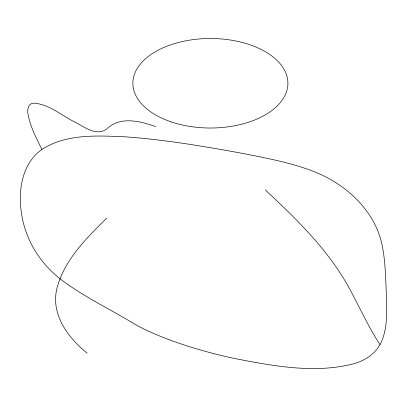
<?xml version="1.0" encoding="UTF-8"?>
<svg xmlns="http://www.w3.org/2000/svg" width="407" height="407" viewBox="0 0 407 407"><rect width="100%" height="100%" fill="white"/><g stroke="black" fill="none" stroke-linecap="round" stroke-linejoin="round"><path stroke-width="0.61" d="M380.031 344.643C388.446 328.602 386.564 309.839 386.284 292.363C385.571 276.984 385.343 261.477 382.346 246.321C376.648 216.097 353.881 191.717 327.304 177.717A125.682 72.558 0 0 0 314.077 171.617C289.738 162.149 263.873 157.626 238.349 152.62C200.86 145.798 163.176 139.545 125.137 136.813C97.278 135.668 66.407 133.613 41.936 149.44C24.893 161.223 19.368 183.313 20.452 202.996A298.845 172.537 0 0 0 22.583 219.429C26.465 237.795 35.679 254.909 48.703 268.411A188.507 108.832 0 0 0 60.913 279.523C84.346 297.176 111.152 309.605 136.06 324.974A225.29 130.067 0 0 0 150.671 332.163C167.653 339.784 185.353 345.701 203.246 350.773A363.171 209.676 0 0 0 233.186 358.236C273.077 365.918 315.308 374.242 355.367 363.319A49.929 28.826 0 0 0 370.629 355.484L374.369 352.172L377.487 348.545L380.031 344.643C366.244 323.83 356.903 300.544 344.068 279.192C323.219 245.08 294.286 216.921 265.201 189.881M106.715 218.081C86.203 238.553 63.675 260.409 56.659 289.57C51.063 315.023 68.412 338.141 87.21 353.179M155.566 126.582C140.267 121.098 120.177 116.01 106.97 128.765C96.393 137.118 83.623 126.262 73.901 121.601C60.943 114.891 48.804 104.228 33.761 103.098C28.373 103.261 27.066 109.534 27.966 113.843C30.138 126.511 36.289 138.039 41.936 149.44M171.622 122.024A77.523 44.76 0 0 0 287.907 83.262A77.523 44.76 0 0 0 171.622 44.5A77.523 44.76 0 0 0 171.622 122.024"/></g></svg>
